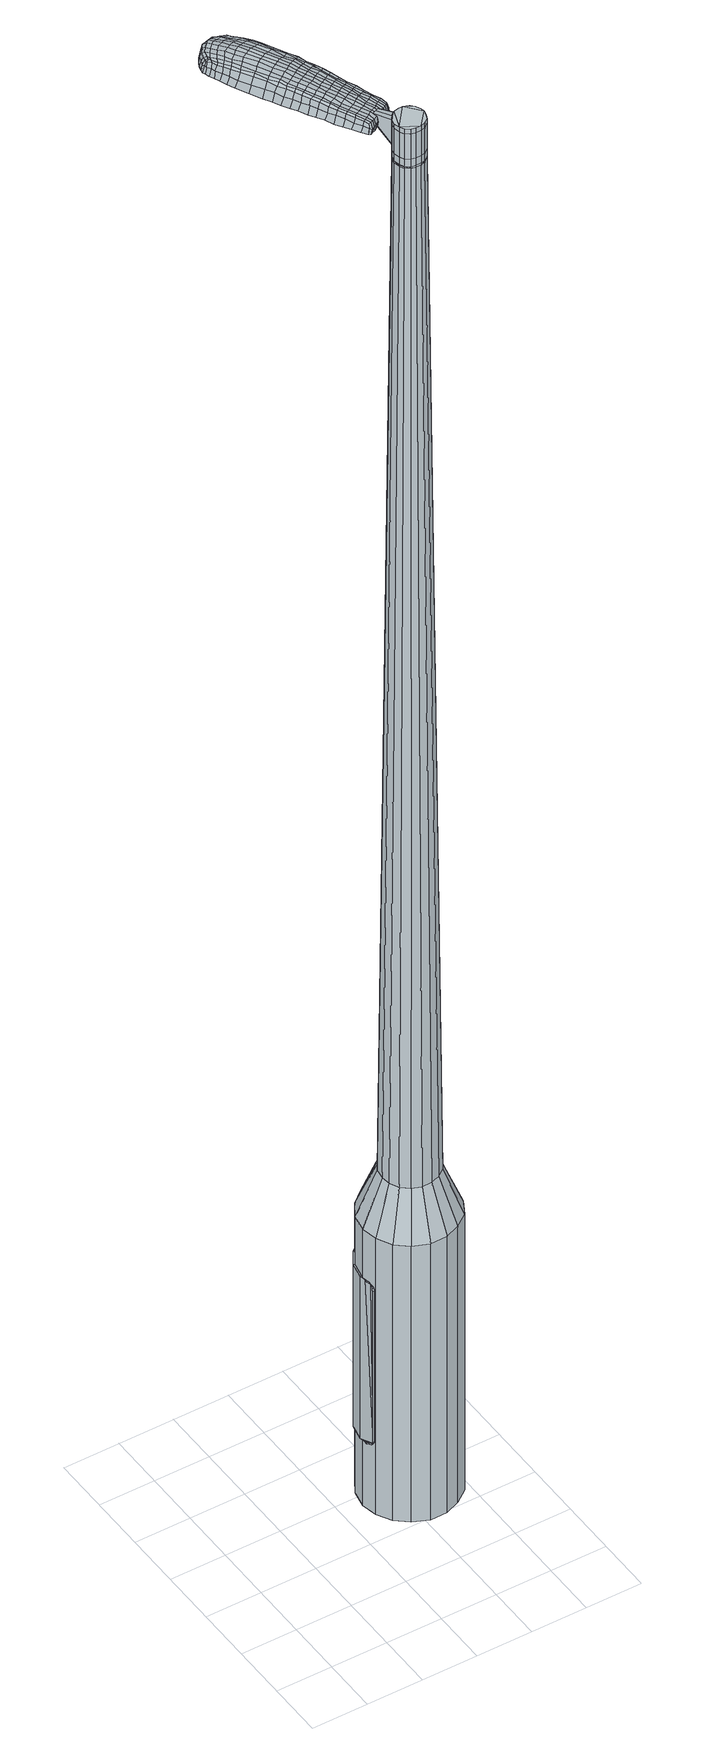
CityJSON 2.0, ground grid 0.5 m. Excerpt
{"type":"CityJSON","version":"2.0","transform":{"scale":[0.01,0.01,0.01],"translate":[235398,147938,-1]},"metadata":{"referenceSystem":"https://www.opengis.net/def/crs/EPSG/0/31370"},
"CityObjects":{
"object1":{"type":"GenericCityObject","attributes":{"cluster":314,"mean_distance_to_centroid":0.144,"new_centroid_x":235399.64,"new_centroid_y":147939.39,"mean_distance_to_camera":8.57,"H1":20.58,"H2":21.01,"Z_final":111.63,"cluster2":-1,"proj_x":235405.82,"proj_y":147935.94,"id_line":52496,"bearing_l":29.24,"distance":7.08,"orientation":"left","G_obj":119.24},"geometry":[{"type":"MultiSurface","lod":"2","boundaries":[[[0,1,2,3]],[[1,4,5,2]],[[4,6,7,5]],[[6,8,9,7]],[[8,10,11,9]],[[10,12,13,11]],[[12,14,15,13]],[[14,16,17,15]],[[16,18,19,17]],[[18,20,21,19]],[[20,22,23,21]],[[22,24,25,23]],[[24,26,27,25]],[[26,28,29,27]],[[28,30,31,29]],[[30,32,33,31]],[[32,34,35,33]],[[34,0,3,35]],[[36,37,38,39]],[[38,40,41,42]],[[41,43,42]],[[42,44,45,46]],[[45,47,46]],[[46,48,49,50]],[[49,51,50]],[[42,46,50,38]],[[50,52,39,38]],[[53,36,39]],[[2,5,7,35]],[[7,9,11,15]],[[11,13,15]],[[15,17,19,23]],[[19,21,23]],[[23,25,27,31]],[[27,29,31]],[[15,23,31,7]],[[31,33,35,7]],[[3,2,35]],[[1,0,54,55]],[[0,34,56,54]],[[34,32,57,56]],[[32,30,58,57]],[[30,28,59,58]],[[28,26,60,59]],[[26,24,61,60]],[[24,22,62,61]],[[22,20,63,62]],[[20,18,64,63]],[[18,16,65,64]],[[16,14,66,65]],[[14,12,67,66]],[[12,10,68,67]],[[10,8,69,68]],[[8,6,70,69]],[[6,4,71,70]],[[4,1,55,71]],[[55,54,72,73]],[[54,56,74,72]],[[56,57,75,74]],[[57,58,76,75]],[[58,59,77,76]],[[59,60,78,77]],[[60,61,79,78]],[[61,62,80,79]],[[62,63,81,80]],[[63,64,82,81]],[[64,65,83,82]],[[65,66,84,83]],[[66,67,85,84]],[[67,68,86,85]],[[68,69,87,86]],[[69,70,88,87]],[[70,71,89,88]],[[71,55,73,89]],[[90,91,92,73]],[[93,94,91,90]],[[95,96,94,93]],[[97,98,96,95]],[[99,100,98,97]],[[101,102,100,99]],[[103,104,102,101]],[[80,105,104,103]],[[81,106,105,80]],[[107,108,106,81]],[[83,109,108,107]],[[84,110,109,83]],[[85,111,110,84]],[[86,112,111,85]],[[87,113,112,86]],[[114,115,113,87]],[[89,116,115,114]],[[73,92,116,89]],[[117,118,119,120]],[[121,117,120,122]],[[123,121,122,124]],[[125,123,124,126]],[[127,125,126,128]],[[129,127,128,130]],[[131,129,130,132]],[[133,131,132,134]],[[135,133,134,136]],[[137,135,136,138]],[[139,137,138,140]],[[141,139,140,142]],[[143,141,142,144]],[[145,143,144,146]],[[147,145,146,148]],[[149,147,148,150]],[[72,90,73]],[[72,74,93,90]],[[74,75,95,93]],[[75,76,97,95]],[[76,77,99,97]],[[77,78,101,99]],[[78,79,103,101]],[[79,80,103]],[[82,107,81]],[[82,83,107]],[[88,114,87]],[[88,89,114]],[[151,92,91]],[[152,115,116]],[[152,113,115]],[[153,108,109]],[[153,106,108]],[[154,104,105]],[[154,155,102,104]],[[155,156,100,102]],[[156,157,98,100]],[[157,158,96,98]],[[158,159,94,96]],[[159,151,91,94]],[[39,52,149,160]],[[92,151,161,150]],[[53,39,160,118]],[[151,159,119,161]],[[36,53,118,117]],[[159,158,120,119]],[[37,36,117,121]],[[158,157,122,120]],[[38,37,121,123]],[[157,156,124,122]],[[40,38,123,125]],[[156,155,126,124]],[[41,40,125,127]],[[155,154,128,126]],[[43,41,127,129]],[[154,105,130,128]],[[42,43,129,131]],[[105,106,132,130]],[[44,42,131,133]],[[106,153,134,132]],[[45,44,133,135]],[[153,109,136,134]],[[47,45,135,137]],[[109,110,138,136]],[[46,47,137,139]],[[110,111,140,138]],[[48,46,139,141]],[[111,112,142,140]],[[49,48,141,143]],[[112,113,144,142]],[[51,49,143,145]],[[113,152,146,144]],[[50,51,145,147]],[[152,116,148,146]],[[52,50,147,149]],[[116,92,150,148]],[[149,150,162,163]],[[150,161,164,162]],[[161,119,165,164]],[[119,118,166,165]],[[118,160,167,166]],[[160,149,163,167]],[[168,169,170,171]],[[172,168,171,173]],[[168,172,174,175]],[[169,168,175,176]],[[177,178,179,180]],[[181,177,180,182]],[[177,181,183,184]],[[178,177,184,185]],[[186,187,188,189]],[[190,186,189,191]],[[186,190,192,193]],[[187,186,193,194]],[[195,196,197,198]],[[199,195,198,200]],[[195,199,201,202]],[[196,195,202,203]],[[204,205,206,207]],[[208,204,207,209]],[[204,208,210,211]],[[205,204,211,212]],[[213,214,215,216]],[[217,213,216,218]],[[213,217,219,220]],[[214,213,220,221]],[[222,223,224,225]],[[214,222,225,215]],[[222,214,221,226]],[[223,222,226,227]],[[228,229,230,231]],[[223,228,231,224]],[[228,223,227,232]],[[229,228,232,233]],[[234,172,173,235]],[[229,234,235,230]],[[234,229,233,236]],[[172,234,236,174]],[[237,238,239,240]],[[241,237,240,242]],[[237,241,243,244]],[[238,237,244,245]],[[246,247,248,249]],[[238,246,249,239]],[[246,238,245,250]],[[247,246,250,251]],[[252,253,254,255]],[[247,252,255,248]],[[252,247,251,256]],[[253,252,256,257]],[[258,259,260,261]],[[253,258,261,254]],[[258,253,257,262]],[[259,258,262,263]],[[264,169,176,265]],[[259,264,265,260]],[[264,259,263,266]],[[169,264,266,170]],[[267,268,269,270]],[[271,267,270,272]],[[267,271,273,274]],[[268,267,274,275]],[[276,277,278,279]],[[268,276,279,269]],[[276,268,275,280]],[[277,276,280,281]],[[282,283,284,285]],[[277,282,285,278]],[[282,277,281,286]],[[283,282,286,287]],[[288,181,182,289]],[[283,288,289,284]],[[288,283,287,290]],[[181,288,290,183]],[[291,292,293,294]],[[295,291,294,296]],[[291,295,297,298]],[[292,291,298,299]],[[300,301,302,303]],[[292,300,303,293]],[[300,292,299,304]],[[301,300,304,305]],[[306,307,308,309]],[[301,306,309,302]],[[306,301,305,310]],[[307,306,310,311]],[[312,313,314,315]],[[307,312,315,308]],[[312,307,311,316]],[[313,312,316,317]],[[318,178,185,319]],[[313,318,319,314]],[[318,313,317,320]],[[178,318,320,179]],[[321,207,206,322]],[[323,321,322,324]],[[321,323,325,326]],[[207,321,326,209]],[[327,323,324,328]],[[329,327,328,330]],[[327,329,331,332]],[[323,327,332,325]],[[333,329,330,334]],[[335,333,334,336]],[[333,335,337,338]],[[329,333,338,331]],[[339,335,336,340]],[[341,339,340,342]],[[339,341,343,344]],[[335,339,344,337]],[[345,341,342,346]],[[196,345,346,197]],[[345,196,203,347]],[[341,345,347,343]],[[348,349,194,193]],[[350,348,193,192]],[[348,350,351,352]],[[349,348,352,353]],[[354,355,353,352]],[[356,354,352,351]],[[354,356,357,358]],[[355,354,358,359]],[[360,361,359,358]],[[362,360,358,357]],[[360,362,363,364]],[[361,360,364,365]],[[366,367,365,364]],[[368,366,364,363]],[[366,368,201,199]],[[367,366,199,200]],[[369,370,371,372]],[[271,369,372,273]],[[369,271,272,373]],[[370,369,373,374]],[[375,190,191,376]],[[370,375,376,371]],[[375,370,374,377]],[[190,375,377,192]],[[378,379,380,381]],[[217,378,381,219]],[[378,217,218,382]],[[379,378,382,383]],[[384,385,386,387]],[[379,384,387,380]],[[384,379,383,388]],[[385,384,388,389]],[[390,187,194,391]],[[385,390,391,386]],[[390,385,389,392]],[[187,390,392,188]],[[393,394,395,396]],[[175,393,396,176]],[[393,175,174,397]],[[394,393,397,398]],[[399,400,401,402]],[[394,399,402,395]],[[399,394,398,403]],[[400,399,403,404]],[[405,198,197,406]],[[400,405,406,401]],[[405,400,404,407]],[[198,405,407,200]],[[408,409,410,411]],[[180,408,411,182]],[[408,180,179,412]],[[409,408,412,413]],[[414,202,201,415]],[[409,414,415,410]],[[414,409,413,416]],[[202,414,416,203]],[[417,418,419,420]],[[295,417,420,297]],[[417,295,296,421]],[[418,417,421,422]],[[423,208,209,424]],[[418,423,424,419]],[[423,418,422,425]],[[208,423,425,210]],[[426,427,428,429]],[[241,426,429,243]],[[426,241,242,430]],[[427,426,430,431]],[[432,433,434,435]],[[427,432,435,428]],[[432,427,431,436]],[[433,432,436,437]],[[438,205,212,439]],[[433,438,439,434]],[[438,433,437,440]],[[205,438,440,206]],[[441,442,431,430]],[[240,441,430,242]],[[441,240,239,443]],[[442,441,443,444]],[[445,446,437,436]],[[442,445,436,431]],[[445,442,444,447]],[[446,445,447,448]],[[449,322,206,440]],[[446,449,440,437]],[[449,446,448,450]],[[322,449,450,324]],[[451,452,453,454]],[[298,451,454,299]],[[451,298,297,420]],[[452,451,420,419]],[[455,326,325,456]],[[452,455,456,453]],[[455,452,419,424]],[[326,455,424,209]],[[457,458,444,443]],[[249,457,443,239]],[[457,249,248,459]],[[458,457,459,460]],[[461,462,448,447]],[[458,461,447,444]],[[461,458,460,463]],[[462,461,463,464]],[[465,328,324,450]],[[462,465,450,448]],[[465,462,464,466]],[[328,465,466,330]],[[467,468,469,470]],[[304,467,470,305]],[[467,304,299,454]],[[468,467,454,453]],[[471,332,331,472]],[[468,471,472,469]],[[471,468,453,456]],[[332,471,456,325]],[[473,474,460,459]],[[255,473,459,248]],[[473,255,254,475]],[[474,473,475,476]],[[477,478,464,463]],[[474,477,463,460]],[[477,474,476,479]],[[478,477,479,480]],[[481,334,330,466]],[[478,481,466,464]],[[481,478,480,482]],[[334,481,482,336]],[[483,484,485,486]],[[310,483,486,311]],[[483,310,305,470]],[[484,483,470,469]],[[487,338,337,488]],[[484,487,488,485]],[[487,484,469,472]],[[338,487,472,331]],[[489,490,476,475]],[[261,489,475,254]],[[489,261,260,491]],[[490,489,491,492]],[[493,494,480,479]],[[490,493,479,476]],[[493,490,492,495]],[[494,493,495,496]],[[497,340,336,482]],[[494,497,482,480]],[[497,494,496,498]],[[340,497,498,342]],[[499,500,501,502]],[[316,499,502,317]],[[499,316,311,486]],[[500,499,486,485]],[[503,344,343,504]],[[500,503,504,501]],[[503,500,485,488]],[[344,503,488,337]],[[505,506,492,491]],[[265,505,491,260]],[[505,265,176,396]],[[506,505,396,395]],[[507,508,496,495]],[[506,507,495,492]],[[507,506,395,402]],[[508,507,402,401]],[[509,346,342,498]],[[508,509,498,496]],[[509,508,401,406]],[[346,509,406,197]],[[510,511,413,412]],[[320,510,412,179]],[[510,320,317,502]],[[511,510,502,501]],[[512,347,203,416]],[[511,512,416,413]],[[512,511,501,504]],[[347,512,504,343]],[[513,514,374,373]],[[270,513,373,272]],[[513,270,269,515]],[[514,513,515,516]],[[517,350,192,377]],[[514,517,377,374]],[[517,514,516,518]],[[350,517,518,351]],[[519,520,521,522]],[[220,519,522,221]],[[519,220,219,381]],[[520,519,381,380]],[[523,524,525,526]],[[520,523,526,521]],[[523,520,380,387]],[[524,523,387,386]],[[527,349,353,528]],[[524,527,528,525]],[[527,524,386,391]],[[349,527,391,194]],[[529,530,516,515]],[[279,529,515,269]],[[529,279,278,531]],[[530,529,531,532]],[[533,356,351,518]],[[530,533,518,516]],[[533,530,532,534]],[[356,533,534,357]],[[535,536,537,538]],[[226,535,538,227]],[[535,226,221,522]],[[536,535,522,521]],[[539,540,541,542]],[[536,539,542,537]],[[539,536,521,526]],[[540,539,526,525]],[[543,355,359,544]],[[540,543,544,541]],[[543,540,525,528]],[[355,543,528,353]],[[545,546,532,531]],[[285,545,531,278]],[[545,285,284,547]],[[546,545,547,548]],[[549,362,357,534]],[[546,549,534,532]],[[549,546,548,550]],[[362,549,550,363]],[[551,552,553,554]],[[232,551,554,233]],[[551,232,227,538]],[[552,551,538,537]],[[555,556,557,558]],[[552,555,558,553]],[[555,552,537,542]],[[556,555,542,541]],[[559,361,365,560]],[[556,559,560,557]],[[559,556,541,544]],[[361,559,544,359]],[[561,562,548,547]],[[289,561,547,284]],[[561,289,182,411]],[[562,561,411,410]],[[563,368,363,550]],[[562,563,550,548]],[[563,562,410,415]],[[368,563,415,201]],[[564,565,398,397]],[[236,564,397,174]],[[564,236,233,554]],[[565,564,554,553]],[[566,567,404,403]],[[565,566,403,398]],[[566,565,553,558]],[[567,566,558,557]],[[568,367,200,407]],[[567,568,407,404]],[[568,567,557,560]],[[367,568,560,365]],[[569,570,571,572]],[[572,571,573,574]],[[575,573,571,576]],[[576,571,570,577]],[[578,579,580,581]],[[581,580,582,583]],[[584,582,580,585]],[[585,580,579,586]],[[587,588,589,590]],[[590,589,591,592]],[[593,591,589,594]],[[594,589,588,595]],[[596,597,598,599]],[[599,598,600,601]],[[602,600,598,603]],[[603,598,597,604]],[[605,606,607,608]],[[608,607,609,610]],[[611,609,607,612]],[[612,607,606,613]],[[614,615,616,617]],[[617,616,618,619]],[[620,618,616,621]],[[621,616,615,622]],[[623,624,625,626]],[[626,625,615,614]],[[622,615,625,627]],[[627,625,624,628]],[[629,630,631,632]],[[632,631,624,623]],[[628,624,631,633]],[[633,631,630,634]],[[574,573,635,636]],[[636,635,630,629]],[[634,630,635,637]],[[637,635,573,575]],[[638,639,640,641]],[[641,640,642,643]],[[644,642,640,645]],[[645,640,639,646]],[[647,648,649,650]],[[650,649,639,638]],[[646,639,649,651]],[[651,649,648,652]],[[653,654,655,656]],[[656,655,648,647]],[[652,648,655,657]],[[657,655,654,658]],[[659,660,661,662]],[[662,661,654,653]],[[658,654,661,663]],[[663,661,660,664]],[[577,570,665,666]],[[666,665,660,659]],[[664,660,665,667]],[[667,665,570,569]],[[668,669,670,671]],[[671,670,672,673]],[[674,672,670,675]],[[675,670,669,676]],[[677,678,679,680]],[[680,679,669,668]],[[676,669,679,681]],[[681,679,678,682]],[[683,684,685,686]],[[686,685,678,677]],[[682,678,685,687]],[[687,685,684,688]],[[583,582,689,690]],[[690,689,684,683]],[[688,684,689,691]],[[691,689,582,584]],[[692,693,694,695]],[[695,694,696,697]],[[698,696,694,699]],[[699,694,693,700]],[[701,702,703,704]],[[704,703,693,692]],[[700,693,703,705]],[[705,703,702,706]],[[707,708,709,710]],[[710,709,702,701]],[[706,702,709,711]],[[711,709,708,712]],[[713,714,715,716]],[[716,715,708,707]],[[712,708,715,717]],[[717,715,714,718]],[[586,579,719,720]],[[720,719,714,713]],[[718,714,719,721]],[[721,719,579,578]],[[605,608,722,723]],[[723,722,724,725]],[[726,724,722,727]],[[727,722,608,610]],[[725,724,728,729]],[[729,728,730,731]],[[732,730,728,733]],[[733,728,724,726]],[[731,730,734,735]],[[735,734,736,737]],[[738,736,734,739]],[[739,734,730,732]],[[737,736,740,741]],[[741,740,742,743]],[[744,742,740,745]],[[745,740,736,738]],[[743,742,746,747]],[[747,746,597,596]],[[604,597,746,748]],[[748,746,742,744]],[[595,749,750,594]],[[594,750,751,593]],[[752,751,750,753]],[[753,750,749,754]],[[754,755,756,753]],[[753,756,757,752]],[[758,757,756,759]],[[759,756,755,760]],[[760,761,762,759]],[[759,762,763,758]],[[764,763,762,765]],[[765,762,761,766]],[[766,767,768,765]],[[765,768,769,764]],[[602,769,768,600]],[[600,768,767,601]],[[770,771,772,773]],[[773,772,672,674]],[[673,672,772,774]],[[774,772,771,775]],[[592,591,776,777]],[[777,776,771,770]],[[775,771,776,778]],[[778,776,591,593]],[[779,780,781,782]],[[782,781,618,620]],[[619,618,781,783]],[[783,781,780,784]],[[785,786,787,788]],[[788,787,780,779]],[[784,780,787,789]],[[789,787,786,790]],[[595,588,791,792]],[[792,791,786,785]],[[790,786,791,793]],[[793,791,588,587]],[[794,795,796,797]],[[797,796,576,577]],[[575,576,796,798]],[[798,796,795,799]],[[800,801,802,803]],[[803,802,795,794]],[[799,795,802,804]],[[804,802,801,805]],[[596,599,806,807]],[[807,806,801,800]],[[805,801,806,808]],[[808,806,599,601]],[[809,810,811,812]],[[812,811,581,583]],[[578,581,811,813]],[[813,811,810,814]],[[602,603,815,816]],[[816,815,810,809]],[[814,810,815,817]],[[817,815,603,604]],[[818,819,820,821]],[[821,820,696,698]],[[697,696,820,822]],[[822,820,819,823]],[[610,609,824,825]],[[825,824,819,818]],[[823,819,824,826]],[[826,824,609,611]],[[827,828,829,830]],[[830,829,642,644]],[[643,642,829,831]],[[831,829,828,832]],[[833,834,835,836]],[[836,835,828,827]],[[832,828,835,837]],[[837,835,834,838]],[[613,606,839,840]],[[840,839,834,833]],[[838,834,839,841]],[[841,839,606,605]],[[832,842,831]],[[831,842,641,643]],[[638,641,842,843]],[[843,842,844]],[[838,845,846,837]],[[837,846,842,832]],[[844,842,846,847]],[[847,846,845,848]],[[605,723,849,841]],[[841,849,845,838]],[[848,845,849,850]],[[850,849,723,725]],[[851,852,853,854]],[[854,853,699,700]],[[698,699,853,821]],[[821,853,852,818]],[[726,727,855,856]],[[856,855,852,851]],[[818,852,855,825]],[[825,855,727,610]],[[844,857,858,843]],[[843,858,650,638]],[[647,650,858,859]],[[859,858,857,860]],[[848,861,862,847]],[[847,862,857,844]],[[860,857,862,863]],[[863,862,861,864]],[[725,729,865,850]],[[850,865,861,848]],[[864,861,865,866]],[[866,865,729,731]],[[867,868,869,870]],[[870,869,705,706]],[[700,705,869,854]],[[854,869,868,851]],[[732,733,871,872]],[[872,871,868,867]],[[851,868,871,856]],[[856,871,733,726]],[[860,873,874,859]],[[859,874,656,647]],[[653,656,874,875]],[[875,874,873,876]],[[864,877,878,863]],[[863,878,873,860]],[[876,873,878,879]],[[879,878,877,880]],[[731,735,881,866]],[[866,881,877,864]],[[880,877,881,882]],[[882,881,735,737]],[[883,884,885,886]],[[886,885,711,712]],[[706,711,885,870]],[[870,885,884,867]],[[738,739,887,888]],[[888,887,884,883]],[[867,884,887,872]],[[872,887,739,732]],[[876,889,875]],[[875,889,662,653]],[[659,662,889,890]],[[890,889,891]],[[880,892,893,879]],[[879,893,889,876]],[[891,889,893,894]],[[894,893,892,895]],[[737,741,896,882]],[[882,896,892,880]],[[895,892,896,897]],[[897,896,741,743]],[[898,899,900,901]],[[901,900,717,718]],[[712,717,900,886]],[[886,900,899,883]],[[744,745,902,903]],[[903,902,899,898]],[[883,899,902,888]],[[888,902,745,738]],[[891,904,905,890]],[[890,905,666,659]],[[577,666,905,797]],[[797,905,904,794]],[[895,906,907,894]],[[894,907,904,891]],[[794,904,907,803]],[[803,907,906,800]],[[743,747,908,897]],[[897,908,906,895]],[[800,906,908,807]],[[807,908,747,596]],[[814,909,910,813]],[[813,910,721,578]],[[718,721,910,901]],[[901,910,909,898]],[[604,748,911,817]],[[817,911,909,814]],[[898,909,911,903]],[[903,911,748,744]],[[775,912,913,774]],[[774,913,671,673]],[[668,671,913,914]],[[914,913,912,915]],[[593,751,916,778]],[[778,916,912,775]],[[915,912,916,917]],[[917,916,751,752]],[[918,919,920,921]],[[921,920,621,622]],[[620,621,920,782]],[[782,920,919,779]],[[922,923,924,925]],[[925,924,919,918]],[[779,919,924,788]],[[788,924,923,785]],[[754,749,926,927]],[[927,926,923,922]],[[785,923,926,792]],[[792,926,749,595]],[[915,928,929,914]],[[914,929,680,668]],[[677,680,929,930]],[[930,929,928,931]],[[752,757,932,917]],[[917,932,928,915]],[[931,928,932,933]],[[933,932,757,758]],[[934,935,936,937]],[[937,936,627,628]],[[622,627,936,921]],[[921,936,935,918]],[[938,939,940,941]],[[941,940,935,934]],[[918,935,940,925]],[[925,940,939,922]],[[760,755,942,943]],[[943,942,939,938]],[[922,939,942,927]],[[927,942,755,754]],[[931,944,945,930]],[[930,945,686,677]],[[683,686,945,946]],[[946,945,944,947]],[[758,763,948,933]],[[933,948,944,931]],[[947,944,948,949]],[[949,948,763,764]],[[950,951,952,953]],[[953,952,633,634]],[[628,633,952,937]],[[937,952,951,934]],[[954,955,956,957]],[[957,956,951,950]],[[934,951,956,941]],[[941,956,955,938]],[[766,761,958,959]],[[959,958,955,954]],[[938,955,958,943]],[[943,958,761,760]],[[947,960,961,946]],[[946,961,690,683]],[[583,690,961,812]],[[812,961,960,809]],[[764,769,962,949]],[[949,962,960,947]],[[809,960,962,816]],[[816,962,769,602]],[[799,963,964,798]],[[798,964,637,575]],[[634,637,964,953]],[[953,964,963,950]],[[805,965,966,804]],[[804,966,963,799]],[[950,963,966,957]],[[957,966,965,954]],[[601,767,967,808]],[[808,967,965,805]],[[954,965,967,959]],[[959,967,767,766]],[[569,572,171,170]],[[572,574,173,171]],[[584,585,184,183]],[[585,586,185,184]],[[587,590,189,188]],[[590,592,191,189]],[[611,612,211,210]],[[612,613,212,211]],[[614,617,216,215]],[[617,619,218,216]],[[623,626,225,224]],[[626,614,215,225]],[[629,632,231,230]],[[632,623,224,231]],[[574,636,235,173]],[[636,629,230,235]],[[644,645,244,243]],[[645,646,245,244]],[[646,651,250,245]],[[651,652,251,250]],[[652,657,256,251]],[[657,658,257,256]],[[658,663,262,257]],[[663,664,263,262]],[[664,667,266,263]],[[667,569,170,266]],[[674,675,274,273]],[[675,676,275,274]],[[676,681,280,275]],[[681,682,281,280]],[[682,687,286,281]],[[687,688,287,286]],[[688,691,290,287]],[[691,584,183,290]],[[692,695,294,293]],[[695,697,296,294]],[[701,704,303,302]],[[704,692,293,303]],[[707,710,309,308]],[[710,701,302,309]],[[713,716,315,314]],[[716,707,308,315]],[[586,720,319,185]],[[720,713,314,319]],[[770,773,372,371]],[[773,674,273,372]],[[592,777,376,191]],[[777,770,371,376]],[[619,783,382,218]],[[783,784,383,382]],[[784,789,388,383]],[[789,790,389,388]],[[790,793,392,389]],[[793,587,188,392]],[[697,822,421,296]],[[822,823,422,421]],[[823,826,425,422]],[[826,611,210,425]],[[827,830,429,428]],[[830,644,243,429]],[[833,836,435,434]],[[836,827,428,435]],[[613,840,439,212]],[[840,833,434,439]],[[968,969,970,971]],[[972,973,971,970]],[[974,975,976,977]],[[978,979,980,981]],[[969,982,983,970]],[[984,972,970,983]],[[985,974,977,986]],[[987,988,979,978]],[[982,989,990,983]],[[990,991,984,983]],[[992,985,986,993]],[[994,988,987,995]],[[989,996,997,990]],[[997,998,991,990]],[[999,992,993,1000]],[[1001,994,995,1002]],[[1003,1004,1005,1006]],[[1007,1008,1004,1003]],[[1007,1009,1010,1008]],[[1009,1011,1012,1010]],[[1013,1014,1015,1016]],[[1017,1018,1014,1013]],[[1019,1020,1018,1017]],[[1021,1022,1020,1019]],[[1016,1005,1004,1013]],[[1013,1004,1008,1017]],[[1008,1010,1019,1017]],[[1010,1012,1021,1019]],[[977,976,973,972]],[[986,977,972,984]],[[991,993,986,984]],[[998,1000,993,991]],[[978,981,975,974]],[[987,978,974,985]],[[995,987,985,992]],[[1002,995,992,999]],[[979,1003,1006,980]],[[988,1007,1003,979]],[[1009,1007,988,994]],[[1011,1009,994,1001]],[[1023,1024,1025,1026]],[[1025,1027,1028,1029]],[[1025,1029,1030,1031]],[[1025,1031,1026]],[[1032,1023,1026,1033]],[[1034,1033,1026,1035]],[[1036,1035,1026]],[[1037,1025,1024,1038]],[[1039,1037,1038,1040]],[[1041,1039,1040,1042]],[[1043,1041,1042,1044]],[[1045,1043,1044,1046]],[[1046,1047,1048,1049]],[[1046,1049,1050,1051]],[[1046,1051,1052,1053]],[[1052,1054,1055,1056]],[[1052,1056,1057,1058]],[[1052,1058,1053]],[[1046,1053,1045]],[[1059,1060,1024,1023]],[[1061,1062,1027,1025]],[[1063,1064,1036,1026]],[[1060,1065,1038,1024]],[[1066,1061,1025,1037]],[[1065,1067,1040,1038]],[[1068,1066,1037,1039]],[[1067,1069,1042,1040]],[[1070,1068,1039,1041]],[[1069,1071,1044,1042]],[[1072,1070,1041,1043]],[[1071,1073,1046,1044]],[[1074,1072,1043,1045]],[[1073,1075,1047,1046]],[[1076,1077,1054,1052]],[[1078,1074,1045,1053]],[[1048,1047,1075,1079]],[[1049,1048,1079,1080]],[[1050,1049,1080,1081]],[[1051,1050,1081,1082]],[[1052,1051,1082,1076]],[[1083,1059,1023,1032]],[[1084,1083,1032,1033]],[[1085,1084,1033,1034]],[[1086,1085,1034,1035]],[[1064,1086,1035,1036]],[[1028,1027,1062,1087]],[[1055,1054,1077,1088]],[[1029,1028,1087,1089]],[[1030,1029,1089,1090]],[[1031,1030,1090,1091]],[[1026,1031,1091,1063]],[[1056,1055,1088,1092]],[[1057,1056,1092,1093]],[[1058,1057,1093,1094]],[[1053,1058,1094,1078]]]}]}
},
"vertices":[
[141,177,384],[155,182,384],[155,182,96],[141,177,96],[170,181,384],[170,181,96],[183,176,384],[183,176,96],[195,167,384],[195,167,96],[202,154,384],[202,154,96],[204,139,384],[204,139,96],[201,125,384],[201,125,96],[194,112,384],[194,112,96],[182,103,384],[182,103,96],[169,98,384],[169,98,96],[154,98,384],[154,98,96],[140,104,384],[140,104,96],[129,113,384],[129,113,96],[122,126,384],[122,126,96],[119,140,384],[119,140,96],[122,155,384],[122,155,96],[130,168,384],[130,168,96],[149,145,1524],[148,140,1524],[149,135,1524],[155,152,1524],[151,131,1524],[155,128,1524],[164,127,1524],[159,127,1524],[168,128,1524],[172,131,1524],[175,140,1524],[174,135,1524],[174,144,1524],[172,148,1524],[164,153,1524],[169,151,1524],[160,153,1524],[152,149,1524],[149,162,429],[158,165,429],[143,156,429],[138,149,429],[137,140,429],[138,132,429],[142,124,429],[149,118,429],[157,115,429],[166,115,429],[174,118,429],[181,123,429],[185,131,429],[187,140,429],[186,148,429],[181,156,429],[175,162,429],[166,165,429],[155,152,1483],[160,153,1483],[152,149,1483],[149,145,1483],[148,140,1483],[149,135,1483],[151,131,1483],[155,128,1483],[159,127,1483],[164,127,1483],[168,128,1483],[172,131,1483],[174,135,1483],[175,140,1483],[174,144,1483],[172,148,1483],[169,151,1483],[164,153,1483],[156,151,1483],[156,151,1485],[160,153,1485],[152,148,1483],[152,148,1485],[150,144,1483],[150,144,1485],[149,140,1483],[149,140,1485],[150,136,1483],[150,136,1485],[152,132,1483],[152,132,1485],[155,129,1483],[155,129,1485],[159,127,1485],[164,127,1485],[168,129,1483],[168,129,1485],[172,131,1485],[174,135,1485],[175,140,1485],[174,144,1485],[172,148,1485],[168,151,1483],[168,151,1485],[164,153,1485],[149,145,1519],[152,149,1519],[152,149,1493],[149,145,1493],[148,140,1519],[148,140,1493],[149,135,1519],[149,135,1493],[151,131,1519],[151,131,1493],[155,128,1519],[155,128,1493],[159,127,1519],[159,127,1493],[164,127,1519],[164,127,1493],[168,128,1519],[168,128,1493],[172,131,1519],[172,131,1493],[174,135,1519],[174,135,1493],[175,140,1519],[175,140,1493],[174,144,1519],[174,144,1493],[172,148,1519],[172,148,1493],[169,151,1519],[169,151,1493],[164,153,1519],[164,153,1493],[160,153,1519],[160,153,1493],[155,152,1485],[169,151,1485],[168,128,1485],[155,128,1485],[151,131,1485],[149,135,1485],[148,140,1485],[149,145,1485],[152,149,1485],[155,152,1519],[155,152,1493],[149,169,1513],[149,169,1518],[146,168,1513],[143,166,1513],[143,166,1518],[146,168,1518],[127,242,1519],[130,236,1518],[131,238,1509],[128,244,1510],[123,250,1519],[124,252,1510],[122,248,1526],[126,241,1525],[129,234,1525],[93,224,1519],[97,217,1518],[99,217,1525],[95,223,1525],[89,231,1519],[91,231,1526],[87,231,1510],[91,224,1510],[95,218,1509],[73,296,1519],[76,298,1519],[76,299,1513],[72,297,1513],[70,293,1519],[69,294,1513],[71,292,1524],[73,295,1524],[77,296,1524],[109,231,1530],[113,225,1529],[115,227,1529],[112,233,1530],[104,239,1531],[107,241,1531],[101,238,1530],[106,230,1530],[109,223,1529],[149,161,1512],[151,162,1512],[150,163,1517],[148,162,1517],[146,160,1512],[146,161,1517],[145,160,1506],[148,162,1506],[151,163,1506],[97,293,1519],[99,290,1519],[100,292,1512],[98,295,1512],[95,295,1518],[96,296,1512],[95,294,1522],[96,292,1523],[98,290,1524],[102,287,1519],[105,282,1519],[105,284,1512],[102,288,1512],[101,286,1524],[104,281,1525],[108,277,1519],[112,270,1519],[113,272,1511],[109,279,1511],[107,276,1526],[111,269,1526],[117,260,1519],[118,262,1510],[117,259,1526],[159,176,1513],[156,183,1513],[155,181,1518],[159,175,1517],[161,170,1512],[160,171,1516],[162,172,1506],[160,177,1507],[157,184,1507],[153,189,1514],[150,196,1515],[149,195,1520],[152,188,1519],[153,191,1507],[150,198,1507],[146,203,1515],[143,210,1516],[142,208,1522],[145,201,1521],[147,204,1508],[144,211,1508],[140,216,1517],[137,223,1517],[136,221,1524],[139,215,1523],[141,218,1508],[137,225,1509],[133,229,1518],[132,228,1524],[134,231,1509],[65,276,1519],[67,273,1519],[68,274,1524],[66,277,1523],[65,279,1518],[66,279,1522],[63,279,1512],[64,277,1512],[65,273,1512],[68,269,1519],[71,264,1519],[72,264,1525],[70,269,1524],[67,269,1512],[69,264,1512],[74,258,1519],[77,251,1519],[79,251,1526],[75,258,1526],[72,259,1511],[75,252,1511],[83,241,1519],[85,241,1526],[81,242,1510],[133,161,1513],[129,167,1513],[127,168,1507],[131,161,1507],[136,156,1512],[135,157,1506],[136,158,1516],[134,161,1517],[130,167,1518],[125,174,1514],[121,180,1515],[119,180,1507],[123,174,1507],[126,174,1519],[122,180,1520],[117,186,1515],[113,193,1516],[111,193,1508],[115,187,1508],[118,186,1521],[114,193,1522],[109,199,1517],[105,205,1517],[103,206,1509],[107,199,1508],[110,199,1523],[106,205,1524],[101,211,1518],[99,212,1509],[103,211,1524],[145,167,1519],[148,168,1519],[142,173,1520],[144,175,1520],[139,172,1520],[143,166,1519],[138,180,1522],[140,181,1522],[134,186,1523],[137,188,1523],[132,185,1523],[135,178,1521],[131,193,1524],[133,194,1524],[127,199,1525],[130,201,1525],[124,198,1525],[128,191,1524],[123,206,1526],[126,207,1526],[120,212,1527],[123,214,1527],[117,211,1527],[121,204,1526],[116,219,1528],[119,220,1528],[113,217,1528],[75,292,1527],[78,294,1527],[72,289,1526],[74,285,1527],[77,288,1528],[80,290,1528],[80,283,1529],[84,284,1529],[77,280,1528],[80,274,1530],[84,276,1530],[87,278,1530],[87,270,1531],[91,272,1531],[84,267,1530],[88,260,1531],[92,262,1531],[95,264,1531],[98,251,1531],[101,252,1531],[95,249,1531],[64,281,1518],[65,284,1519],[64,285,1513],[63,281,1513],[66,280,1523],[66,283,1523],[67,289,1519],[66,289,1513],[68,288,1524],[93,296,1518],[91,297,1518],[91,296,1523],[93,295,1523],[94,298,1513],[91,299,1513],[87,299,1519],[83,299,1519],[84,298,1524],[88,297,1523],[87,300,1513],[83,300,1513],[80,299,1519],[80,297,1524],[79,300,1513],[125,240,1528],[123,239,1528],[126,232,1528],[128,233,1527],[121,247,1528],[119,247,1529],[121,238,1529],[118,236,1530],[121,230,1529],[124,231,1528],[116,245,1529],[113,244,1530],[115,235,1530],[118,228,1529],[110,243,1531],[97,224,1528],[99,225,1529],[94,233,1529],[92,231,1528],[100,218,1527],[102,219,1528],[102,227,1529],[97,235,1530],[106,221,1528],[138,155,1512],[140,156,1512],[140,158,1517],[138,157,1517],[137,156,1506],[139,157,1506],[143,158,1512],[142,159,1517],[142,158,1506],[161,168,1512],[160,167,1512],[160,169,1506],[162,169,1506],[160,169,1517],[159,168,1517],[158,166,1512],[156,165,1512],[156,166,1506],[158,167,1506],[157,167,1517],[155,166,1517],[153,164,1512],[153,165,1506],[152,165,1517],[158,174,1519],[156,173,1519],[154,180,1520],[153,180,1520],[154,172,1519],[152,171,1519],[151,179,1520],[149,177,1520],[150,169,1519],[146,176,1520],[135,161,1519],[137,162,1519],[133,169,1520],[131,168,1520],[140,164,1519],[136,170,1520],[151,187,1521],[150,186,1521],[148,194,1522],[146,193,1522],[147,185,1521],[145,184,1521],[144,192,1522],[142,190,1523],[143,183,1522],[139,189,1523],[127,174,1521],[129,175,1521],[125,181,1522],[123,180,1522],[132,177,1521],[128,183,1522],[144,200,1523],[143,200,1523],[141,207,1524],[139,206,1524],[141,198,1523],[138,197,1524],[137,205,1525],[135,204,1525],[136,196,1524],[132,202,1525],[120,187,1523],[121,188,1523],[118,194,1524],[116,193,1524],[125,189,1524],[121,196,1525],[138,214,1525],[136,213,1525],[135,220,1526],[133,219,1526],[134,212,1526],[131,210,1526],[131,218,1527],[128,217,1527],[129,209,1526],[125,215,1527],[112,199,1525],[114,200,1525],[110,207,1526],[108,206,1526],[117,202,1526],[113,209,1527],[131,227,1527],[130,226,1527],[127,225,1527],[124,223,1528],[122,222,1528],[104,212,1527],[106,213,1527],[109,215,1528],[67,278,1525],[68,281,1525],[68,275,1526],[69,278,1526],[69,285,1526],[71,281,1527],[94,293,1525],[92,294,1525],[94,291,1526],[96,290,1525],[89,295,1525],[85,295,1526],[88,292,1527],[91,291,1526],[82,295,1526],[84,291,1527],[71,270,1526],[72,273,1527],[73,265,1527],[75,267,1528],[74,276,1528],[77,270,1529],[99,286,1526],[97,286,1527],[100,281,1528],[102,281,1527],[94,286,1527],[91,286,1528],[94,280,1529],[97,281,1528],[87,286,1528],[91,279,1530],[76,259,1528],[78,261,1529],[80,252,1528],[82,254,1529],[80,264,1529],[85,257,1530],[106,275,1528],[104,275,1528],[108,268,1529],[110,268,1528],[101,275,1529],[97,274,1530],[102,266,1530],[105,267,1530],[94,273,1530],[98,265,1531],[86,242,1529],[88,243,1529],[91,246,1530],[115,258,1528],[113,257,1529],[111,256,1530],[108,255,1530],[104,254,1531],[129,237,1509],[128,235,1518],[125,241,1518],[126,243,1509],[121,249,1519],[122,251,1510],[120,247,1525],[124,240,1525],[128,233,1525],[100,218,1525],[99,219,1518],[95,225,1518],[97,224,1525],[90,232,1519],[92,232,1525],[89,232,1510],[93,225,1509],[97,219,1509],[76,297,1513],[77,296,1519],[74,294,1519],[74,295,1513],[71,292,1519],[71,292,1513],[72,291,1524],[75,293,1524],[78,295,1524],[115,227,1528],[112,226,1528],[109,232,1529],[112,233,1529],[104,240,1529],[107,241,1529],[101,238,1529],[106,230,1529],[109,224,1528],[149,165,1516],[150,164,1512],[147,163,1512],[147,164,1516],[145,162,1512],[145,163,1516],[144,162,1506],[147,164,1506],[149,165,1506],[98,291,1512],[97,289,1519],[95,292,1518],[96,293,1512],[94,293,1518],[95,295,1512],[94,292,1522],[95,291,1523],[96,288,1523],[104,282,1512],[103,281,1519],[100,285,1519],[101,287,1512],[99,284,1524],[102,280,1525],[111,271,1511],[110,269,1519],[106,276,1519],[107,278,1511],[105,275,1525],[109,268,1526],[116,259,1519],[116,261,1510],[115,258,1526],[154,181,1518],[154,182,1513],[157,175,1513],[157,174,1517],[159,170,1512],[158,171,1515],[160,172,1506],[158,176,1506],[155,183,1507],[147,194,1520],[148,195,1514],[151,189,1514],[150,187,1519],[152,190,1507],[148,197,1507],[140,207,1522],[141,209,1516],[144,202,1515],[144,201,1521],[145,204,1508],[142,210,1508],[134,221,1523],[135,222,1517],[138,215,1516],[137,214,1522],[139,217,1508],[135,224,1508],[132,229,1517],[131,227,1524],[132,230,1509],[70,274,1523],[68,274,1519],[67,277,1518],[68,277,1523],[67,279,1518],[68,279,1522],[65,279,1512],[66,277,1512],[67,274,1512],[74,264,1525],[73,264,1519],[70,270,1519],[72,270,1524],[69,270,1512],[71,265,1512],[81,252,1526],[79,252,1519],[75,259,1519],[77,259,1525],[73,259,1511],[77,253,1511],[85,242,1519],[86,242,1526],[83,243,1510],[129,169,1507],[130,169,1513],[134,162,1513],[133,163,1506],[137,158,1512],[136,158,1506],[138,159,1515],[135,162,1517],[132,169,1518],[121,182,1507],[122,181,1514],[126,175,1514],[125,175,1507],[128,175,1519],[124,181,1520],[112,194,1508],[114,194,1516],[118,188,1515],[116,188,1508],[120,188,1521],[116,194,1522],[104,207,1508],[106,206,1517],[110,200,1516],[108,200,1508],[112,200,1522],[108,206,1523],[102,212,1517],[100,213,1509],[104,212,1524],[145,168,1518],[147,169,1518],[141,174,1519],[144,175,1519],[139,173,1519],[142,166,1518],[138,180,1520],[140,182,1520],[134,187,1521],[137,188,1521],[132,186,1521],[135,179,1520],[131,193,1523],[133,195,1523],[127,200,1524],[129,201,1524],[124,198,1524],[128,192,1523],[123,206,1525],[126,208,1525],[120,213,1526],[122,214,1526],[117,211,1526],[120,205,1525],[116,219,1527],[119,221,1527],[113,217,1527],[79,293,1526],[76,291,1526],[73,289,1525],[75,285,1526],[78,288,1526],[81,289,1526],[84,284,1528],[81,282,1528],[78,280,1527],[81,273,1528],[84,276,1529],[87,277,1529],[91,271,1530],[88,270,1530],[85,267,1529],[89,260,1530],[92,262,1530],[95,263,1530],[101,252,1530],[98,251,1530],[95,249,1530],[66,284,1513],[67,283,1518],[67,281,1518],[65,281,1512],[68,280,1523],[68,282,1523],[69,288,1519],[68,288,1513],[70,287,1523],[90,294,1523],[90,295,1518],[92,294,1518],[92,293,1523],[93,296,1512],[91,297,1512],[84,296,1523],[83,297,1519],[87,296,1519],[87,295,1523],[87,297,1513],[83,298,1513],[80,297,1519],[81,295,1524],[80,298,1513],[126,232,1527],[122,239,1527],[124,239,1527],[127,233,1526],[120,247,1527],[118,246,1528],[121,230,1528],[117,236,1528],[120,238,1528],[123,231,1527],[116,245,1528],[113,244,1529],[114,235,1529],[118,228,1528],[110,243,1529],[94,233,1528],[99,226,1527],[98,225,1527],[93,232,1527],[101,219,1526],[103,220,1527],[102,228,1528],[98,235,1528],[106,222,1527],[139,159,1516],[139,158,1512],[138,158,1512],[138,159,1516],[137,158,1506],[138,159,1506],[142,160,1512],[142,161,1516],[141,160,1506],[159,171,1506],[159,169,1512],[160,170,1512],[160,171,1506],[159,170,1516],[158,170,1516],[154,168,1506],[154,167,1512],[157,168,1512],[157,169,1506],[156,169,1516],[154,168,1516],[152,166,1512],[152,167,1506],[152,166,1516],[156,174,1518],[153,180,1519],[152,180,1519],[152,171,1518],[154,173,1518],[151,179,1519],[148,178,1519],[149,170,1518],[146,176,1519],[133,169,1519],[137,163,1518],[136,163,1518],[132,169,1519],[139,165,1518],[136,171,1519],[149,187,1520],[150,187,1520],[146,194,1521],[146,193,1521],[145,184,1520],[147,186,1520],[144,192,1521],[141,191,1521],[142,183,1520],[139,190,1521],[125,182,1521],[129,176,1520],[128,175,1520],[124,181,1521],[132,177,1520],[128,184,1521],[142,200,1522],[143,200,1522],[140,207,1523],[139,207,1523],[138,197,1522],[140,199,1522],[137,205,1523],[134,204,1524],[135,196,1523],[132,203,1524],[118,195,1523],[121,188,1522],[120,188,1522],[116,194,1523],[124,190,1522],[121,196,1523],[136,213,1524],[133,220,1525],[132,220,1525],[131,210,1525],[133,212,1524],[130,218,1525],[127,217,1526],[128,209,1525],[125,216,1526],[110,207,1525],[114,201,1524],[113,200,1524],[109,207,1525],[117,203,1524],[113,209,1525],[129,226,1526],[130,226,1526],[124,223,1527],[127,225,1526],[121,222,1527],[106,213,1526],[105,213,1526],[109,215,1526],[69,281,1524],[69,278,1524],[70,275,1525],[70,277,1525],[71,285,1525],[72,281,1525],[94,290,1525],[91,292,1524],[93,291,1524],[95,289,1525],[87,291,1526],[85,294,1525],[88,293,1524],[91,290,1525],[82,294,1525],[84,290,1526],[73,273,1526],[72,271,1526],[75,265,1526],[76,267,1527],[75,276,1526],[78,270,1527],[100,280,1527],[96,285,1526],[98,284,1526],[101,279,1526],[94,280,1528],[90,285,1527],[94,285,1526],[97,280,1527],[87,285,1527],[90,279,1528],[78,261,1527],[77,260,1527],[81,253,1527],[82,254,1528],[81,264,1528],[85,257,1529],[107,267,1528],[103,274,1527],[104,274,1527],[108,267,1527],[101,266,1529],[97,274,1529],[100,274,1528],[104,267,1528],[94,273,1529],[98,265,1530],[88,244,1528],[87,243,1528],[91,246,1529],[113,257,1528],[114,257,1528],[107,255,1529],[110,256,1529],[104,254,1530],[160,171,1508],[154,168,1508],[139,197,1509],[146,201,1509],[129,216,1510],[137,220,1510],[111,251,1512],[119,255,1512],[128,240,1511],[120,235,1511],[102,267,1513],[95,278,1514],[103,282,1514],[110,271,1513],[148,165,1508],[132,193,1509],[122,212,1510],[103,246,1512],[111,231,1511],[94,262,1513],[87,274,1514],[142,161,1508],[126,189,1509],[114,208,1510],[94,242,1512],[103,226,1511],[79,269,1514],[86,258,1513],[137,158,1508],[119,185,1509],[107,203,1510],[86,237,1512],[95,221,1511],[72,265,1514],[78,253,1513],[88,290,1514],[85,293,1514],[91,297,1514],[95,294,1514],[81,285,1514],[78,290,1514],[73,281,1514],[72,286,1514],[66,277,1514],[66,283,1514],[80,296,1515],[75,297,1515],[76,298,1515],[84,298,1515],[76,294,1515],[75,296,1515],[72,292,1515],[74,296,1515],[68,290,1515],[73,295,1515],[119,137,334],[118,142,334],[118,142,165],[120,127,171],[119,137,165],[119,134,165],[120,131,166],[120,129,167],[120,128,169],[119,134,334],[120,131,333],[120,129,332],[120,128,331],[120,127,328],[121,156,165],[121,156,334],[129,169,165],[129,169,334],[141,178,165],[141,178,334],[155,183,165],[155,183,334],[170,183,165],[170,183,334],[174,182,334],[177,180,334],[180,179,333],[182,179,332],[183,178,331],[183,178,328],[174,182,165],[183,178,171],[183,178,169],[182,179,167],[180,179,166],[177,180,165],[122,138,334],[121,142,334],[121,142,165],[122,138,165],[123,128,171],[123,128,328],[124,155,334],[124,155,165],[131,167,334],[131,167,165],[142,176,334],[142,176,165],[155,180,334],[155,180,165],[169,180,334],[169,180,165],[173,179,334],[182,176,328],[182,176,171],[173,179,165],[176,178,334],[179,177,333],[181,176,332],[182,176,331],[122,134,334],[123,131,333],[123,129,332],[123,128,331],[122,134,165],[182,176,169],[123,131,166],[123,129,167],[123,128,169],[181,176,167],[179,177,166],[176,178,165]
]}
